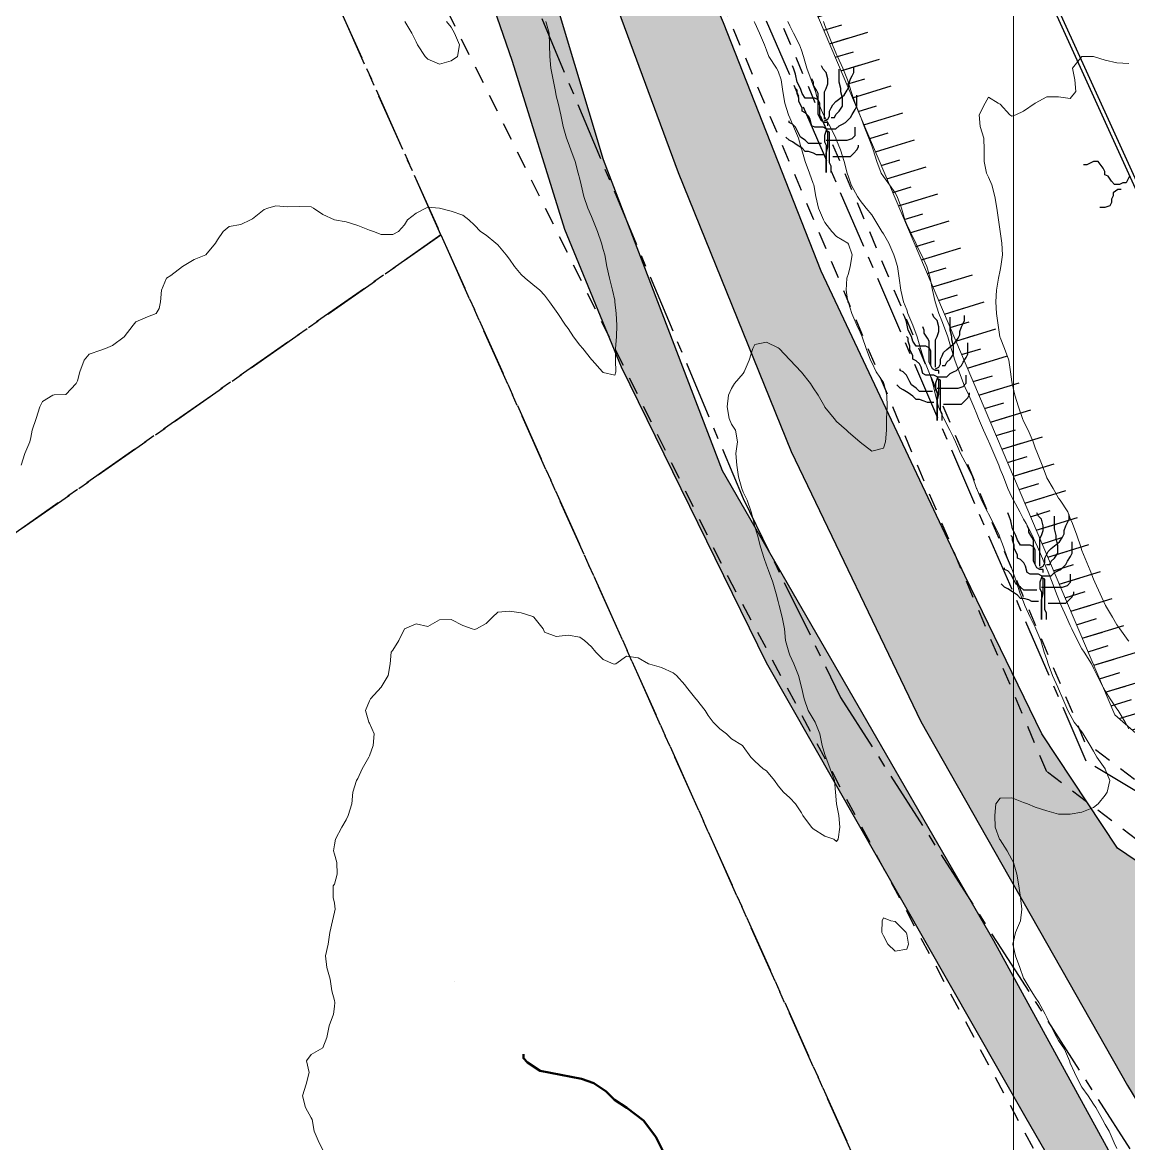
# Model space of a CAD drawing. Header units: centimetres. Extents: x 0 to 642158, y -847 to 649707.
# Drawn here: x 617024.4 to 617071.75, y 620797.71 to 620845.7 of the extents above; entities that cross this region are included whole.
import ezdxf

# ---------------------------------------------------------------- set-up
doc = ezdxf.new("R2010")
doc.units = ezdxf.units.CM
doc.header["$MEASUREMENT"] = 0
for name, pattern in [('ACAD_ISO04W100', [30, 24, -3, 0, -3]), ('CENTERX2', [4, 2.5, -0.5, 0.5, -0.5]), ('JIS_02_0.7', [1.35, 0.75, -0.6])]:
    doc.linetypes.add(name, pattern=pattern)
for name, color, linetype, lineweight in [('MEV_environnement_V', 7, 'Continuous', 20), ('MEV_grille', 254, 'Continuous', 9), ('MEV_layout inondation', 5, 'Continuous', 15), ('MEV_vegetal_V', 7, 'Continuous', 25), ('WAL_parcellaire agricole', 7, 'JIS_02_0.7', 25), ('WAL_topographie 0.5', 253, 'Continuous', 20)]:
    doc.layers.add(name, color=color, linetype=linetype, lineweight=lineweight)
doc.layers.add('MEV_schema paysager_Ha', color=7, linetype='Continuous', lineweight=25, transparency=0.13)
doc.layers.add('SPW_parcellaire cadastral', color=7, linetype='CENTERX2', lineweight=25, true_color=0xff0542)
picture_1 = doc.add_image_def('image2.png', size_in_pixel=(6614, 11023))

# ---------------------------------------------------------------- blocks, each defined once
blk = doc.blocks.new('legende vegetal')
at = {"linetype": 'ACAD_ISO04W100', "ltscale": 0.5}
blk.add_lwpolyline([(617079.673, 620821.754), (617025.459, 620941.322)], dxfattribs=at)
at = {"layer": 'MEV_vegetal_V'}
for points in [[(617058.431, 620841.435), (617058.431, 620842.057), (617058.361, 620842.195), (617058.223, 620842.264), (617057.809, 620842.264), (617057.671, 620842.471), (617057.601, 620842.678), (617057.463, 620842.955), (617057.394, 620843.3), (617057.325, 620843.507), (617057.256, 620843.646)], [(617058.638, 620841.366), (617058.638, 620842.54), (617058.707, 620842.678), (617058.776, 620842.886), (617058.776, 620843.093), (617058.707, 620843.369), (617058.569, 620843.507), (617058.5, 620843.646)], [(617058.638, 620841.297), (617058.776, 620841.366), (617058.845, 620841.504), (617058.845, 620841.711), (617058.915, 620841.85), (617058.983, 620841.988), (617059.122, 620842.126), (617059.467, 620842.402), (617059.605, 620842.609), (617059.675, 620842.748), (617059.675, 620842.886), (617059.744, 620843.093), (617059.813, 620843.231), (617059.882, 620843.369), (617059.882, 620843.577)], [(617058.915, 620841.435), (617059.053, 620841.435), (617059.122, 620841.573), (617059.26, 620841.711), (617059.398, 620841.919), (617059.398, 620842.264), (617059.329, 620842.54), (617059.329, 620842.678), (617059.26, 620842.955), (617059.26, 620843.507)], [(617058.776, 620841.089), (617058.776, 620841.228), (617058.638, 620841.228), (617058.5, 620841.297), (617058.361, 620841.573), (617058.361, 620842.471), (617058.293, 620842.609), (617058.154, 620842.817), (617058.154, 620842.955), (617058.085, 620843.093)], [(617058.915, 620839.086), (617058.915, 620839.362), (617058.845, 620839.501), (617058.845, 620840.813), (617058.707, 620840.882), (617058.638, 620840.675), (617058.638, 620840.399), (617058.707, 620840.26), (617058.707, 620839.086), (617058.707, 620839.915), (617058.776, 620840.191), (617058.776, 620840.813), (617058.707, 620840.951), (617058.569, 620841.02), (617058.223, 620841.02), (617058.085, 620841.089), (617058.016, 620841.366), (617057.947, 620841.504), (617057.809, 620841.642), (617057.671, 620841.711), (617057.671, 620841.85), (617057.532, 620842.126), (617057.532, 620842.264), (617057.463, 620842.471), (617057.463, 620842.609), (617057.394, 620842.678)], [(617058.707, 620840.951), (617059.122, 620840.951), (617059.26, 620841.089), (617059.398, 620841.159), (617059.536, 620841.228), (617059.744, 620841.435), (617059.813, 620841.573), (617059.951, 620841.78), (617060.02, 620841.919), (617060.02, 620842.402)], [(617058.5, 620840.33), (617057.947, 620840.33), (617057.809, 620840.468), (617057.601, 620840.606), (617057.532, 620840.744), (617057.394, 620841.02), (617057.256, 620841.159), (617057.118, 620841.228), (617057.118, 620841.297)], [(617058.569, 620839.846), (617058.293, 620839.846), (617058.154, 620839.915), (617057.947, 620839.984), (617057.809, 620839.984), (617057.671, 620840.122), (617057.463, 620840.26), (617057.256, 620840.399), (617057.118, 620840.468), (617056.979, 620840.606)], [(617058.707, 620840.468), (617059.605, 620840.468), (617059.813, 620840.537), (617059.951, 620840.675), (617059.951, 620841.02)], [(617058.983, 620839.777), (617059.744, 620839.777), (617059.882, 620839.915), (617060.02, 620840.053), (617060.089, 620840.191), (617060.089, 620840.26)], [(617071.683, 620838.923), (617071.613, 620838.783), (617071.543, 620838.643), (617071.402, 620838.643), (617071.262, 620838.573), (617071.052, 620838.573), (617070.912, 620838.713), (617070.771, 620838.923), (617070.631, 620838.993), (617070.631, 620839.133), (617070.561, 620839.274), (617070.351, 620839.554), (617070.141, 620839.554), (617070, 620839.484), (617069.86, 620839.414), (617069.72, 620839.414)], [(617071.332, 620838.363), (617071.192, 620838.363), (617070.982, 620838.223), (617070.982, 620838.082), (617070.912, 620837.942), (617070.912, 620837.802), (617070.842, 620837.662), (617070.631, 620837.592), (617070.421, 620837.592)], [(617063.179, 620830.824), (617063.179, 620831.446), (617063.11, 620831.584), (617062.972, 620831.653), (617062.557, 620831.653), (617062.419, 620831.86), (617062.35, 620832.067), (617062.212, 620832.344), (617062.143, 620832.689), (617062.074, 620832.896), (617062.005, 620833.035)], [(617063.387, 620830.755), (617063.387, 620831.929), (617063.456, 620832.067), (617063.525, 620832.275), (617063.525, 620832.482), (617063.456, 620832.758), (617063.318, 620832.896), (617063.249, 620833.035)], [(617063.387, 620830.686), (617063.525, 620830.755), (617063.594, 620830.893), (617063.594, 620831.1), (617063.663, 620831.239), (617063.732, 620831.377), (617063.871, 620831.515), (617064.216, 620831.791), (617064.354, 620831.998), (617064.423, 620832.137), (617064.423, 620832.275), (617064.493, 620832.482), (617064.561, 620832.62), (617064.631, 620832.758), (617064.631, 620832.966)], [(617063.663, 620830.824), (617063.801, 620830.824), (617063.871, 620830.962), (617064.009, 620831.1), (617064.147, 620831.308), (617064.147, 620831.653), (617064.078, 620831.929), (617064.078, 620832.067), (617064.009, 620832.344), (617064.009, 620832.896)], [(617063.525, 620830.478), (617063.525, 620830.617), (617063.387, 620830.617), (617063.249, 620830.686), (617063.11, 620830.962), (617063.11, 620831.86), (617063.041, 620831.998), (617062.903, 620832.206), (617062.903, 620832.344), (617062.834, 620832.482)], [(617063.663, 620828.475), (617063.663, 620828.751), (617063.594, 620828.89), (617063.594, 620830.202), (617063.456, 620830.271), (617063.387, 620830.064), (617063.387, 620829.788), (617063.456, 620829.649), (617063.456, 620828.475), (617063.456, 620829.304), (617063.525, 620829.58), (617063.525, 620830.202), (617063.456, 620830.34), (617063.318, 620830.409), (617062.972, 620830.409), (617062.834, 620830.478), (617062.765, 620830.755), (617062.696, 620830.893), (617062.557, 620831.031), (617062.419, 620831.1), (617062.419, 620831.239), (617062.281, 620831.515), (617062.281, 620831.653), (617062.212, 620831.86), (617062.212, 620831.998), (617062.143, 620832.067)], [(617063.456, 620830.34), (617063.871, 620830.34), (617064.009, 620830.478), (617064.147, 620830.548), (617064.285, 620830.617), (617064.493, 620830.824), (617064.561, 620830.962), (617064.7, 620831.169), (617064.769, 620831.308), (617064.769, 620831.791)], [(617063.249, 620829.719), (617062.696, 620829.719), (617062.557, 620829.857), (617062.35, 620829.995), (617062.281, 620830.133), (617062.143, 620830.409), (617062.005, 620830.548), (617061.867, 620830.617), (617061.867, 620830.686)], [(617063.318, 620829.235), (617063.041, 620829.235), (617062.903, 620829.304), (617062.696, 620829.373), (617062.557, 620829.373), (617062.419, 620829.511), (617062.212, 620829.649), (617062.005, 620829.788), (617061.867, 620829.857), (617061.728, 620829.995)], [(617063.456, 620829.857), (617064.354, 620829.857), (617064.561, 620829.926), (617064.7, 620830.064), (617064.7, 620830.409)], [(617063.732, 620829.166), (617064.493, 620829.166), (617064.631, 620829.304), (617064.769, 620829.442), (617064.838, 620829.58), (617064.838, 620829.649)], [(617067.649, 620822.308), (617067.649, 620822.929), (617067.579, 620823.067), (617067.441, 620823.137), (617067.027, 620823.137), (617066.889, 620823.344), (617066.819, 620823.551), (617066.681, 620823.827), (617066.612, 620824.173), (617066.543, 620824.38), (617066.474, 620824.518)], [(617067.856, 620822.239), (617067.856, 620823.413), (617067.925, 620823.551), (617067.994, 620823.758), (617067.994, 620823.966), (617067.925, 620824.242), (617067.787, 620824.38), (617067.718, 620824.518)], [(617067.856, 620822.169), (617067.994, 620822.239), (617068.063, 620822.377), (617068.063, 620822.584), (617068.133, 620822.722), (617068.201, 620822.86), (617068.34, 620822.998), (617068.685, 620823.275), (617068.823, 620823.482), (617068.893, 620823.62), (617068.893, 620823.758), (617068.962, 620823.966), (617069.031, 620824.104), (617069.1, 620824.242), (617069.1, 620824.449)], [(617068.133, 620822.308), (617068.271, 620822.308), (617068.34, 620822.446), (617068.478, 620822.584), (617068.616, 620822.791), (617068.616, 620823.137), (617068.547, 620823.413), (617068.547, 620823.551), (617068.478, 620823.827), (617068.478, 620824.38)], [(617067.994, 620821.962), (617067.994, 620822.1), (617067.856, 620822.1), (617067.718, 620822.169), (617067.579, 620822.446), (617067.579, 620823.344), (617067.511, 620823.482), (617067.372, 620823.689), (617067.372, 620823.827), (617067.303, 620823.966)], [(617068.133, 620819.959), (617068.133, 620820.235), (617068.063, 620820.373), (617068.063, 620821.686), (617067.925, 620821.755), (617067.856, 620821.547), (617067.856, 620821.271), (617067.925, 620821.133), (617067.925, 620819.959), (617067.925, 620820.788), (617067.994, 620821.064), (617067.994, 620821.686), (617067.925, 620821.824), (617067.787, 620821.893), (617067.441, 620821.893), (617067.303, 620821.962), (617067.234, 620822.239), (617067.165, 620822.377), (617067.027, 620822.515), (617066.889, 620822.584), (617066.889, 620822.722), (617066.75, 620822.998), (617066.75, 620823.137), (617066.681, 620823.344), (617066.681, 620823.482), (617066.612, 620823.551)], [(617067.925, 620821.824), (617068.34, 620821.824), (617068.478, 620821.962), (617068.616, 620822.031), (617068.754, 620822.1), (617068.962, 620822.308), (617069.031, 620822.446), (617069.169, 620822.653), (617069.238, 620822.791), (617069.238, 620823.275)], [(617067.718, 620821.202), (617067.165, 620821.202), (617067.027, 620821.34), (617066.819, 620821.478), (617066.75, 620821.617), (617066.612, 620821.893), (617066.474, 620822.031), (617066.336, 620822.1), (617066.336, 620822.169)], [(617067.925, 620821.34), (617068.823, 620821.34), (617069.031, 620821.409), (617069.169, 620821.547), (617069.169, 620821.893)], [(617067.787, 620820.719), (617067.511, 620820.719), (617067.372, 620820.788), (617067.165, 620820.857), (617067.027, 620820.857), (617066.889, 620820.995), (617066.681, 620821.133), (617066.474, 620821.271), (617066.336, 620821.34), (617066.197, 620821.478)], [(617068.201, 620820.649), (617068.962, 620820.649), (617069.1, 620820.788), (617069.238, 620820.926), (617069.307, 620821.064), (617069.307, 620821.133)]]:
    blk.add_lwpolyline(points, dxfattribs=at)
blk = doc.blocks.new('*U112')
at = {"layer": 'MEV_grille', "transparency": 33554687}
blk.add_lwpolyline([(0, 1825.476), (0, -1825.476)], dxfattribs=at)
blk = doc.blocks.new('*U113')
at = {"layer": 'MEV_grille', "color": 0, "linetype": 'ByBlock', "lineweight": -2, "transparency": 16777216}
blk.add_blockref('*U112', (1700, 0), dxfattribs=at)

msp = doc.modelspace()

# ---------------------------------------------------------------- hatches: boundary and pattern name
at = {"layer": 'MEV_schema paysager_Ha', "true_color": 0xffffff, "transparency": 33554687}
h = msp.add_hatch(color=7, dxfattribs=at)
h.dxf.hatch_style = 1
h.paths.add_polyline_path([(617076.957, 620775.289), (617077.201, 620777.105), (617077.126, 620779.957), (617075.099, 620784.986), (617072.172, 620790.466), (617067.368, 620798.797), (617064.065, 620804.577), (617056.243, 620818.296), (617050.046, 620830.95), (617047.611, 620836.834), (617045.379, 620844.037), (617042.362, 620852.742), (617037.909, 620861.649), (617028.342, 620880.123), (617020.095, 620896.123), (617010.198, 620916.411), (617002.446, 620933.73), (616993.044, 620956.493), (616983.642, 620978.596), (616973.25, 621002.678), (616968.962, 621012.244), (616965.663, 621021.976), (616955.436, 621040.45), (616945.21, 621059.419), (616940.921, 621068.986), (616935.478, 621077.398), (616927.231, 621088.119), (616919.756, 621098.032), (616908.594, 621115.419), (616899.05, 621136.883), (616888.424, 621173.846), (616877.62, 621211.722), (616864.401, 621250.858), (616862.596, 621274.031), (616860.047, 621301.222), (616858.914, 621326.713), (616859.197, 621346.539), (616860.896, 621376.279), (616861.463, 621404.886), (616860.613, 621429.244), (616859.48, 621444.822), (616854.948, 621465.215), (616849, 621490.706), (616837.671, 621532.058), (616829.74, 621571.711), (616822.943, 621588.705), (616820.394, 621592.954), (616812.463, 621606.549), (616808.781, 621634.306), (616806.798, 621652.15), (616807.931, 621670.56), (616809.064, 621685.289), (616812.18, 621684.156), (616809.914, 621652.433), (616812.18, 621634.873), (616813.879, 621615.896), (616816.995, 621605.7), (616822.943, 621593.52), (616829.174, 621581.341), (616832.006, 621572.561), (616837.954, 621544.521), (616851.266, 621492.689), (616857.498, 621468.614), (616860.896, 621451.903), (616862.879, 621435.758), (616864.295, 621409.984), (616863.729, 621378.545), (616862.029, 621341.724), (616862.313, 621319.632), (616865.428, 621273.181), (616866.561, 621255.621), (616870.995, 621241.549), (616880.863, 621212.431), (616888.067, 621186.88), (616893.901, 621167.537), (616903.21, 621136.7), (616913.794, 621113.645), (616922.701, 621099.354), (616933.688, 621085.113), (616938.674, 621078.225), (616946.15, 621064.154), (616956.913, 621043.761), (616966.26, 621026.766), (616969.942, 621016.853), (616981.555, 620991.079), (616995.15, 620956.807), (617005.346, 620932.732), (617016.676, 620908.941), (617026.306, 620890.247), (617038.202, 620866.455), (617044.999, 620853.993), (617049.248, 620839.831), (617054.346, 620826.519), (617065.959, 620806.409), (617077.565, 620785.227), (617080.472, 620780.563), (617081.622, 620779.211), (617083.041, 620778.332)])
at = {"layer": 'MEV_schema paysager_Ha', "transparency": 33554687}
h = msp.add_hatch(dxfattribs=at)
h.set_pattern_fill('AR-CONC', color=256, angle=180)
h.set_pattern_definition([(230, (-1675.227, 123.2765), (-7.172601826, 0.62752135), [0.75, -8.25]), (175, (-1675.227, 123.2765), (1.387513336, -7.52192134), [0.6, -6.6]), (280.4514445, (-1675.8244, 123.329), (-5.78508847, -6.89439991), [0.63740192, -7.01142112]), (226.1842, (-1675.227, 121.2765), (-10.67241331, 1.65519281), [1.125, -12.375]), (276.6356355, (-1676.116, 121.414), (-9.34661946, -9.74118601), [0.95610342, -10.5171376]), (171.184164, (-1675.227, 121.277), (-9.34661945, -9.741186), [0.9, -9.90000001]), (201, (-1676.227, 121.7765), (-5.96907052, 4.026188907), [0.75, -8.25]), (146, (-1676.227, 121.7765), (-2.43315332, -7.25150045), [0.6, -6.6]), (251.4514447, (-1676.724, 122.112), (-8.40222377, -3.22531153), [0.6374019, -7.01142112]), (217.5, (-1675.2267, 123.2765), (-0.121598553, -3.328938538), [0, -6.52, 0, -6.7, 0, -6.625]), (187.5, (-1675.2267, 123.2765), (-2.630695374, -3.944117119), [0, -3.82, 0, -6.37, 0, -2.525]), (147.5, (-1672.9967, 123.2765), (-5.338224362, 0.225548717), [0, -2.5, 0, -7.8, 0, -10.35]), (137.5, (-1671.9967, 123.2765), (-5.831861693, -1.001049823), [0, -3.25, 0, -5.18, 0, -7.35])])
edge = h.paths.add_edge_path()
edge.add_line((617121.976, 620796.785), (617116.058, 620796.437))
edge.add_line((617116.058, 620796.437), (617105.963, 620797.481))
edge.add_line((617105.963, 620797.481), (617097.26, 620799.569))
edge.add_line((617097.26, 620799.569), (617084.032, 620804.675))
edge.add_line((617084.032, 620804.675), (617074.517, 620808.156))
edge.add_line((617074.517, 620808.156), (617071.268, 620810.361))
edge.add_line((617071.268, 620810.361), (617068.035, 620815.249))
edge.add_line((617068.035, 620815.249), (617064.74, 620822.031))
edge.add_line((617064.74, 620822.031), (617058.58, 620835.061))
edge.add_line((617058.58, 620835.061), (617054.406, 620845.682))
edge.add_line((617054.406, 620845.682), (617050.113, 620855.788))
edge.add_line((617050.113, 620855.788), (617045.999, 620866.351))
edge.add_line((617045.999, 620866.351), (617039.9, 620880.234))
edge.add_line((617039.9, 620880.234), (617033.652, 620896.308))
edge.add_line((617033.652, 620896.308), (617025.229, 620915.529))
edge.add_line((617025.229, 620915.529), (617016.633, 620934.812))
edge.add_line((617016.633, 620934.812), (617010.519, 620947.98))
edge.add_line((617010.519, 620947.98), (617007.218, 620955.828))
edge.add_line((617007.218, 620955.828), (617006.52, 620959.235))
edge.add_line((617006.52, 620959.235), (617008.724, 620965.501))
edge.add_line((617008.724, 620965.501), (617011.045, 620971.651))
edge.add_line((617011.045, 620971.651), (617007.564, 620972.231))
edge.add_line((617007.564, 620972.231), (617005.823, 620968.054))
edge.add_line((617005.823, 620968.054), (617003.516, 620963.511))
edge.add_arc((617021.194, 620957.62), 18.633, 161.5689, 193.1272)
edge.add_line((617003.047, 620953.388), (617005.585, 620947.723))
edge.add_line((617005.585, 620947.723), (617013.167, 620930.996))
edge.add_line((617013.167, 620930.996), (617022.942, 620907.238))
edge.add_line((617022.942, 620907.238), (617027.498, 620897.228))
edge.add_line((617027.498, 620897.228), (617030.865, 620889.78))
edge.add_line((617030.865, 620889.78), (617036.107, 620876.701))
edge.add_line((617036.107, 620876.701), (617043.655, 620861.585))
edge.add_line((617043.655, 620861.585), (617046.557, 620854.81))
edge.add_line((617046.557, 620854.81), (617048.998, 620848.669))
edge.add_line((617048.998, 620848.669), (617052.461, 620839.281))
edge.add_line((617052.461, 620839.281), (617057.299, 620827.332))
edge.add_line((617057.299, 620827.332), (617062.853, 620815.779))
edge.add_line((617062.853, 620815.779), (617071.7, 620800.2))
edge.add_line((617071.7, 620800.2), (617077.519, 620790.622))
edge.add_line((617077.519, 620790.622), (617081.641, 620781.651))
edge.add_line((617081.641, 620781.651), (617084.066, 620779.105))
edge.add_line((617084.066, 620779.105), (617105.15, 620789.126))
edge.add_line((617105.15, 620789.126), (617121.976, 620796.785))
h = msp.add_hatch(dxfattribs=at)
h.set_pattern_fill('ANSI31', color=60, scale=10, angle=332)
h.paths.add_polyline_path([(617079.036, 620809.181), (617071.156, 620816.071), (617009.868, 620960.185), (617013.042, 620971.083), (617015.397, 620970.512), (617012.97, 620960.322), (617040.078, 620892.824), (617072.754, 620817.087)])
h = msp.add_hatch(dxfattribs=at)
h.set_pattern_fill('ANSI31', color=60, scale=5, angle=332)
h.paths.add_polyline_path([(617079.036, 620809.181), (617071.156, 620816.071), (617009.868, 620960.185), (617013.042, 620971.083), (617014.219, 620970.798), (617011.392, 620960.274), (617039.322, 620892.546), (617071.921, 620816.588)])

# ---------------------------------------------------------------- linework, layer by layer
for points in [[(616893.901, 621167.537), (616903.21, 621136.7), (616913.794, 621113.645), (616922.701, 621099.354), (616933.688, 621085.113), (616938.674, 621078.225), (616946.15, 621064.154), (616956.913, 621043.761), (616966.26, 621026.766), (616969.942, 621016.853), (616981.555, 620991.079), (616995.15, 620956.807), (617005.346, 620932.732), (617016.676, 620908.941), (617026.306, 620890.247), (617038.202, 620866.455), (617044.999, 620853.993), (617049.248, 620839.831), (617054.346, 620826.519), (617065.959, 620806.409), (617077.565, 620785.227)], [(617072.172, 620790.466), (617067.368, 620798.797), (617064.065, 620804.577), (617056.243, 620818.296), (617050.046, 620830.95), (617047.611, 620836.834), (617045.379, 620844.037), (617042.362, 620852.742), (617037.909, 620861.649), (617028.342, 620880.123), (617020.095, 620896.123), (617010.198, 620916.411), (617002.446, 620933.73), (616993.044, 620956.493)], [(617005.585, 620947.723), (617013.167, 620930.996), (617022.942, 620907.238), (617027.498, 620897.228), (617030.865, 620889.78), (617036.107, 620876.701), (617043.655, 620861.585), (617046.557, 620854.81), (617048.998, 620848.669), (617052.461, 620839.281), (617057.299, 620827.332), (617062.853, 620815.779), (617071.7, 620800.2), (617077.519, 620790.622)], [(617105.963, 620797.481), (617097.26, 620799.569), (617084.032, 620804.675), (617074.517, 620808.156), (617071.268, 620810.361), (617068.035, 620815.249), (617064.74, 620822.031), (617058.58, 620835.061), (617054.406, 620845.682), (617050.113, 620855.788), (617045.999, 620866.351), (617039.9, 620880.234), (617033.652, 620896.308), (617025.229, 620915.529), (617016.633, 620934.812), (617010.519, 620947.98)]]:
    msp.add_lwpolyline(points)
at = {"linetype": 'ACAD_ISO04W100', "ltscale": 0.5}
msp.add_lwpolyline([(617079.673, 620821.754), (617028.05, 620935.608)], dxfattribs=at)
at = {"layer": 'MEV_environnement_V', "color": 60}
msp.add_lwpolyline([(617079.036, 620809.181), (617071.156, 620816.071), (617009.868, 620960.185), (617013.042, 620971.083)], dxfattribs=at)
at = {"layer": 'MEV_layout inondation'}
msp.add_lwpolyline([(617042.89, 620804.671), (617042.89, 620804.671)], dxfattribs=at)
at = {"layer": 'MEV_layout inondation', "lineweight": 50}
msp.add_lwpolyline([(617045.844, 620801.541), (617045.844, 620801.364), (617046.021, 620801.187), (617046.552, 620800.833), (617048.325, 620800.478), (617048.856, 620800.301), (617049.388, 620799.947), (617049.742, 620799.592), (617050.274, 620799.238), (617050.983, 620798.707), (617051.514, 620797.998), (617051.868, 620797.289)], dxfattribs=at)
at = {"layer": 'SPW_parcellaire cadastral'}
for points in [[(617069.693, 620775.462), (617042.312, 620836.61), (617036.267, 620850.114), (617034.006, 620855.163), (617017.558, 620891.904), (616974.006, 620989.185), (616961.91, 621014.447), (616950.392, 621034.719), (616936.965, 621054.591), (616923.841, 621069.865), (616923.568, 621072.35), (616921.936, 621074.869), (616902.276, 621105.214), (616875.163, 621136.929), (616841.151, 621171.07), (616825.651, 621183.795), (616803.88, 621199.445), (616783.079, 621216.904), (616753.119, 621246.609), (616755.27, 621248.854), (616758.203, 621251.915), (616759.547, 621253.317)], [(616890.69, 621210.508), (616901.351, 621171.858), (616917.917, 621128.693), (616934.422, 621099.917), (616956.278, 621063.795), (616966.005, 621047.649), (616972.661, 621033.385), (616986.247, 620994.34), (616997.161, 620964.756), (617007.16, 620943.302), (617040.432, 620860.63), (617055.251, 620825.321), (617059.419, 620816.807), (617066.122, 620806.324), (617073.9, 620794.216)], [(616880.187, 621061.203), (616967.384, 620874.284), (617017.558, 620891.904), (617034.006, 620855.163), (617031.612, 620852.364), (617035.411, 620849.114), (617036.267, 620850.114), (617042.312, 620836.61), (616919.509, 620750.616)], [(617124.414, 621030.91), (617148.7, 620886.869), (617168.493, 620832.454), (617169.763, 620828.485), (617173.506, 620823.158), (617131.961, 620802.38), (617113.978, 620842.319), (617107.661, 620842.802), (617106.31, 620808.157), (617107.294, 620797.931), (617098.564, 620800.704), (617079.313, 620808.469), (617069.931, 620814.081), (617052.805, 620853.718), (617029.961, 620908.942), (617024.266, 620921.301), (617009.212, 620953.702)], [(616952.061, 620710.931), (616919.509, 620750.616), (617042.312, 620836.61), (617069.693, 620775.462), (617061.604, 620771.471), (617016.754, 620749.136), (616963.701, 620718.387), (616952.061, 620710.931)]]:
    msp.add_lwpolyline(points, dxfattribs=at)
at = {"layer": 'WAL_parcellaire agricole'}
for points in [[(616881.452, 621057.429), (616882.032, 621056.075), (616966.956, 620874.471), (617019.204, 620893.394), (617054.586, 620821.986), (617070.287, 620792.592)], [(617130.135, 620997.739), (617160.623, 620857.911), (617162.625, 620844.661), (617161.977, 620829.611), (617158.777, 620822.211), (617129.935, 620808.852), (617114.375, 620842.905), (617107.765, 620841.682), (617107.298, 620797.822), (617077.387, 620809.229), (617069.879, 620814.9), (617009.113, 620958.892), (617022.358, 620997.643), (617044.19, 621006.562), (617081.605, 621018.15), (617092.105, 621016.901), (617097.106, 621005.902), (617109.274, 620856.805), (617111.574, 620856.805), (617113.674, 620858.005), (617109.691, 620996.126), (617130.135, 620997.739)]]:
    msp.add_lwpolyline(points, dxfattribs=at)
msp.add_lwpolyline([(617131.717, 620999.87), (617162.591, 620858.273), (617164.631, 620844.768), (617163.959, 620829.156), (617160.31, 620820.717), (617128.951, 620806.192), (617113.205, 620840.655), (617109.747, 620840.015), (617109.267, 620794.93), (617076.409, 620807.461), (617068.245, 620813.628), (617006.973, 620958.817), (617020.76, 620999.151), (617043.515, 621008.447), (617081.419, 621020.186), (617093.459, 621018.754), (617099.071, 621006.412), (617111.114, 620858.846), (617111.64, 620859.146), (617107.637, 620997.97)], close=True, dxfattribs=at)
at = {"layer": 'WAL_topographie 0.5'}
for points in [[(617046.802, 620845.75), (617046.939, 620845.25), (617046.964, 620844.75), (617046.979, 620844.25), (617047.019, 620843.75), (617047.108, 620843.25), (617047.209, 620842.75), (617047.25, 620842.559), (617047.326, 620842.25), (617047.439, 620841.75), (617047.547, 620841.25), (617047.68, 620840.75), (617047.75, 620840.557), (617047.873, 620840.25), (617048.055, 620839.75), (617048.191, 620839.25), (617048.25, 620838.99), (617048.307, 620838.75), (617048.428, 620838.25), (617048.599, 620837.75), (617048.75, 620837.397), (617048.814, 620837.25), (617049.012, 620836.75), (617049.18, 620836.25), (617049.25, 620835.987), (617049.32, 620835.75), (617049.419, 620835.25), (617049.526, 620834.75), (617049.659, 620834.25), (617049.75, 620833.813), (617049.761, 620833.75), (617049.809, 620833.25), (617049.841, 620832.75), (617049.821, 620832.25), (617049.779, 620831.75), (617049.78, 620831.25), (617049.803, 620830.75), (617049.75, 620830.598), (617049.25, 620830.719), (617049.226, 620830.75), (617048.779, 620831.25), (617048.75, 620831.27), (617048.39, 620831.75), (617048.25, 620831.891), (617047.991, 620832.25), (617047.75, 620832.597), (617047.643, 620832.75), (617047.31, 620833.25), (617047.25, 620833.339), (617046.952, 620833.75), (617046.75, 620834.025), (617046.543, 620834.25), (617046.25, 620834.484), (617045.92, 620834.75), (617045.75, 620834.92), (617045.46, 620835.25), (617045.25, 620835.573), (617045.106, 620835.75), (617044.75, 620836.188), (617044.663, 620836.25), (617044.25, 620836.602), (617044, 620836.75), (617043.75, 620837.026), (617043.5, 620837.25), (617043.25, 620837.453), (617042.75, 620837.625), (617042.25, 620837.75), (617042.25, 620837.75), (617041.75, 620837.796), (617041.667, 620837.75), (617041.25, 620837.542), (617040.882, 620837.25), (617040.75, 620837.042), (617040.5, 620836.75), (617040.25, 620836.62), (617039.75, 620836.621), (617039.417, 620836.75), (617039.25, 620836.807), (617038.75, 620837.01), (617038.25, 620837.173), (617037.75, 620837.25), (617037.75, 620837.25), (617037.25, 620837.477), (617036.85, 620837.75), (617036.75, 620837.808), (617036.25, 620837.828), (617035.75, 620837.806), (617035.25, 620837.847), (617034.9, 620837.75), (617034.75, 620837.698), (617034.25, 620837.293), (617034.162, 620837.25), (617033.75, 620837.056), (617033.25, 620836.962), (617032.988, 620836.75), (617032.75, 620836.393), (617032.663, 620836.25), (617032.25, 620835.75), (617032.25, 620835.75), (617031.75, 620835.556), (617031.25, 620835.25), (617031.25, 620835.25), (617030.75, 620834.865), (617030.562, 620834.75), (617030.35, 620834.25), (617030.303, 620833.75), (617030.25, 620833.464), (617030.125, 620833.25), (617029.75, 620833.095), (617029.25, 620832.881), (617029.143, 620832.75), (617028.75, 620832.25), (617028.75, 620832.25), (617028.25, 620831.879), (617027.95, 620831.75), (617027.75, 620831.677), (617027.25, 620831.51), (617027.033, 620831.25), (617026.853, 620830.75), (617026.75, 620830.361), (617026.694, 620830.25), (617026.25, 620829.779), (617025.75, 620829.769), (617025.704, 620829.75), (617025.25, 620829.472), (617025.142, 620829.25), (617024.977, 620828.75), (617024.819, 620828.25), (617024.75, 620827.938), (617024.712, 620827.75), (617024.5, 620827.25), (617024.345, 620826.75)], [(617055.716, 620845.75), (617055.75, 620845.692), (617055.948, 620845.25), (617056.156, 620844.75), (617056.25, 620844.523), (617056.35, 620844.25), (617056.677, 620843.75), (617056.75, 620843.623), (617056.876, 620843.25), (617056.945, 620842.75), (617057.035, 620842.25), (617057.191, 620841.75), (617057.25, 620841.617), (617057.405, 620841.25), (617057.616, 620840.75), (617057.75, 620840.281), (617057.758, 620840.25), (617057.902, 620839.75), (617058.093, 620839.25), (617058.25, 620838.815), (617058.266, 620838.75), (617058.353, 620838.25), (617058.469, 620837.75), (617058.685, 620837.25), (617058.75, 620837.135), (617059.047, 620836.75), (617059.25, 620836.545), (617059.726, 620836.25), (617059.75, 620836.206), (617059.91, 620835.75), (617059.826, 620835.25), (617059.75, 620834.95), (617059.688, 620834.75), (617059.662, 620834.25), (617059.734, 620833.75), (617059.75, 620833.707), (617059.904, 620833.25), (617060.119, 620832.75), (617060.25, 620832.45), (617060.337, 620832.25), (617060.519, 620831.75), (617060.692, 620831.25), (617060.75, 620831.148), (617060.938, 620830.75), (617061.25, 620830.297), (617061.273, 620830.25), (617061.4, 620829.75), (617061.409, 620829.25), (617061.38, 620828.75), (617061.379, 620828.25), (617061.337, 620827.75), (617061.25, 620827.485), (617060.75, 620827.354), (617060.25, 620827.735), (617060.237, 620827.75), (617059.75, 620828.17), (617059.669, 620828.25), (617059.25, 620828.625), (617059.145, 620828.75), (617058.75, 620829.239), (617058.742, 620829.25), (617058.458, 620829.75), (617058.25, 620830.064), (617058.134, 620830.25), (617057.75, 620830.739), (617057.737, 620830.75), (617057.262, 620831.25), (617057.25, 620831.267), (617056.782, 620831.75), (617056.75, 620831.781), (617056.25, 620832.011), (617055.75, 620831.917), (617055.661, 620831.75), (617055.507, 620831.25), (617055.297, 620830.75), (617055.25, 620830.678), (617054.875, 620830.25), (617054.75, 620830.036), (617054.621, 620829.75), (617054.562, 620829.25), (617054.65, 620828.75), (617054.75, 620828.513), (617054.922, 620828.25), (617055, 620827.75), (617054.935, 620827.25), (617054.971, 620826.75), (617055.048, 620826.25), (617055.192, 620825.75), (617055.25, 620825.594), (617055.424, 620825.25), (617055.589, 620824.75), (617055.712, 620824.25), (617055.75, 620824.107), (617055.857, 620823.75), (617055.996, 620823.25), (617056.142, 620822.75), (617056.25, 620822.466), (617056.337, 620822.25), (617056.521, 620821.75), (617056.663, 620821.25), (617056.75, 620820.917), (617056.791, 620820.75), (617056.923, 620820.25), (617057.011, 620819.75), (617057.063, 620819.25), (617057.201, 620818.75), (617057.25, 620818.625), (617057.419, 620818.25), (617057.614, 620817.75), (617057.75, 620817.25), (617057.75, 620817.25), (617057.86, 620816.75), (617058.035, 620816.25), (617058.25, 620815.887), (617058.328, 620815.75), (617058.529, 620815.25), (617058.635, 620814.75), (617058.75, 620814.367), (617058.781, 620814.25), (617058.967, 620813.75), (617059.154, 620813.25), (617059.205, 620812.75), (617059.25, 620812.25), (617059.25, 620812.25), (617059.341, 620811.75), (617059.384, 620811.25), (617059.313, 620810.75), (617059.25, 620810.639), (617059.125, 620810.75), (617058.75, 620810.865), (617058.25, 620811.184), (617058.18, 620811.25), (617057.807, 620811.75), (617057.75, 620811.87), (617057.493, 620812.25), (617057.25, 620812.507), (617056.976, 620812.75), (617056.75, 620813.019), (617056.583, 620813.25), (617056.25, 620813.664), (617056.103, 620813.75), (617055.75, 620814.083), (617055.583, 620814.25), (617055.25, 620814.712), (617055.214, 620814.75), (617054.75, 620815.033), (617054.533, 620815.25), (617054.25, 620815.46), (617053.96, 620815.75), (617053.75, 620816.033), (617053.618, 620816.25), (617053.25, 620816.717), (617053.217, 620816.75), (617052.824, 620817.25), (617052.75, 620817.343), (617052.395, 620817.75), (617052.25, 620817.86), (617051.75, 620818.088), (617051.25, 620818.23), (617051.2, 620818.25), (617050.75, 620818.5), (617050.25, 620818.583), (617049.796, 620818.25), (617049.75, 620818.227), (617049.679, 620818.25), (617049.25, 620818.438), (617048.938, 620818.75), (617048.75, 620818.981), (617048.458, 620819.25), (617048.25, 620819.389), (617047.75, 620819.481), (617047.25, 620819.417), (617046.75, 620819.607), (617046.687, 620819.75), (617046.288, 620820.25), (617046.25, 620820.274), (617045.75, 620820.437), (617045.25, 620820.5), (617044.75, 620820.459), (617044.523, 620820.25), (617044.25, 620819.977), (617043.833, 620819.75), (617043.75, 620819.719), (617043.65, 620819.75), (617043.25, 620819.883), (617042.75, 620820.139), (617042.25, 620820.135), (617041.75, 620819.85), (617041.25, 620819.964), (617040.75, 620819.75), (617040.75, 620819.75), (617040.513, 620819.25), (617040.25, 620818.833), (617040.183, 620818.75), (617040.143, 620818.25), (617040.055, 620817.75), (617039.75, 620817.25), (617039.75, 620817.25), (617039.296, 620816.75), (617039.25, 620816.659), (617039.083, 620816.25), (617039.221, 620815.75), (617039.25, 620815.704), (617039.45, 620815.25), (617039.404, 620814.75), (617039.25, 620814.306), (617039.221, 620814.25), (617038.937, 620813.75), (617038.75, 620813.341), (617038.694, 620813.25), (617038.539, 620812.75), (617038.5, 620812.25), (617038.345, 620811.75), (617038.25, 620811.568), (617038.075, 620811.25), (617037.798, 620810.75), (617037.75, 620810.5), (617037.717, 620810.25), (617037.75, 620810.107), (617037.85, 620809.75), (617037.87, 620809.25), (617037.75, 620808.822), (617037.694, 620808.75), (617037.7, 620808.25), (617037.75, 620808), (617037.781, 620807.75), (617037.75, 620807.625), (617037.662, 620807.25), (617037.556, 620806.75), (617037.477, 620806.25), (617037.369, 620805.75), (617037.426, 620805.25), (617037.566, 620804.75), (617037.646, 620804.25), (617037.75, 620803.833), (617037.763, 620803.75), (617037.75, 620803.583), (617037.706, 620803.25), (617037.525, 620802.75), (617037.425, 620802.25), (617037.25, 620801.813), (617037.15, 620801.75), (617036.75, 620801.528), (617036.558, 620801.25), (617036.675, 620800.75), (617036.538, 620800.25), (617036.391, 620799.75), (617036.517, 620799.25), (617036.75, 620798.813), (617036.8, 620798.75), (617036.886, 620798.25), (617037.092, 620797.75), (617037.25, 620797.45)], [(617042.545, 620845.75), (617042.75, 620845.5), (617042.898, 620845.25), (617043.11, 620844.75), (617043.018, 620844.25), (617042.75, 620844.06), (617042.25, 620843.917), (617041.75, 620844.124), (617041.637, 620844.25), (617041.314, 620844.75), (617041.25, 620844.875), (617041.06, 620845.25), (617040.763, 620845.75)], [(617057.158, 620845.75), (617057.25, 620845.564), (617057.399, 620845.25), (617057.661, 620844.75), (617057.75, 620844.51), (617057.837, 620844.25), (617057.97, 620843.75), (617058.165, 620843.25), (617058.25, 620843.01), (617058.341, 620842.75), (617058.476, 620842.25), (617058.692, 620841.75), (617058.75, 620841.643), (617058.969, 620841.25), (617059.215, 620840.75), (617059.25, 620840.667), (617059.413, 620840.25), (617059.566, 620839.75), (617059.701, 620839.25), (617059.75, 620839.1), (617059.874, 620838.75), (617060.14, 620838.25), (617060.25, 620838.088), (617060.512, 620837.75), (617060.75, 620837.469), (617060.884, 620837.25), (617061.186, 620836.75), (617061.25, 620836.65), (617061.478, 620836.25), (617061.702, 620835.75), (617061.75, 620835.577), (617061.851, 620835.25), (617061.931, 620834.75), (617061.991, 620834.25), (617062.114, 620833.75), (617062.25, 620833.401), (617062.303, 620833.25), (617062.509, 620832.75), (617062.69, 620832.25), (617062.75, 620832.049), (617062.844, 620831.75), (617062.999, 620831.25), (617063.195, 620830.75), (617063.25, 620830.599), (617063.365, 620830.25), (617063.478, 620829.75), (617063.609, 620829.25), (617063.75, 620828.927), (617063.831, 620828.75), (617064.088, 620828.25), (617064.25, 620827.932), (617064.334, 620827.75), (617064.557, 620827.25), (617064.75, 620826.878), (617064.821, 620826.75), (617065.066, 620826.25), (617065.243, 620825.75), (617065.25, 620825.733), (617065.444, 620825.25), (617065.707, 620824.75), (617065.75, 620824.668), (617065.957, 620824.25), (617066.2, 620823.75), (617066.25, 620823.625), (617066.387, 620823.25), (617066.564, 620822.75), (617066.75, 620822.321), (617066.777, 620822.25), (617066.944, 620821.75), (617067.109, 620821.25), (617067.25, 620820.904), (617067.312, 620820.75), (617067.527, 620820.25), (617067.75, 620819.816), (617067.782, 620819.75), (617067.992, 620819.25), (617068.139, 620818.75), (617068.25, 620818.431), (617068.31, 620818.25), (617068.493, 620817.75), (617068.715, 620817.25), (617068.75, 620817.18), (617068.928, 620816.75), (617069.142, 620816.25), (617069.25, 620816.059), (617069.422, 620815.75), (617069.75, 620815.333), (617069.8, 620815.25), (617070.1, 620814.75), (617070.25, 620814.506), (617070.394, 620814.25), (617070.744, 620813.75), (617070.75, 620813.734), (617070.939, 620813.25), (617070.824, 620812.75), (617070.75, 620812.62), (617070.442, 620812.25), (617070.25, 620812.092), (617069.75, 620811.903), (617069.25, 620811.813), (617068.75, 620811.816), (617068.25, 620811.95), (617067.75, 620812.114), (617067.417, 620812.25), (617067.25, 620812.315), (617066.75, 620812.515), (617066.25, 620812.5), (617066.063, 620812.25), (617066.024, 620811.75), (617066.036, 620811.25), (617066.224, 620810.75), (617066.25, 620810.712), (617066.55, 620810.25), (617066.75, 620809.869), (617066.814, 620809.75), (617066.961, 620809.25), (617067.042, 620808.75), (617067.117, 620808.25), (617067.182, 620807.75), (617067.125, 620807.25), (617066.899, 620806.75), (617066.798, 620806.25), (617066.91, 620805.75), (617067.088, 620805.25), (617067.25, 620804.798), (617067.274, 620804.75), (617067.577, 620804.25), (617067.75, 620803.974), (617067.905, 620803.75), (617068.18, 620803.25), (617068.25, 620803.105), (617068.415, 620802.75), (617068.672, 620802.25), (617068.75, 620802.125), (617069.002, 620801.75), (617069.217, 620801.25), (617069.25, 620801.154), (617069.433, 620800.75), (617069.672, 620800.25), (617069.75, 620800.128), (617070.019, 620799.75), (617070.25, 620799.402), (617070.342, 620799.25), (617070.636, 620798.75), (617070.75, 620798.528), (617070.92, 620798.25), (617071.126, 620797.75), (617071.25, 620797.496)], [(617058.689, 620845.75), (617058.75, 620845.577), (617058.873, 620845.25), (617059.079, 620844.75), (617059.25, 620844.329), (617059.286, 620844.25), (617059.513, 620843.75), (617059.708, 620843.25), (617059.75, 620843.113), (617059.868, 620842.75), (617060.048, 620842.25), (617060.241, 620841.75), (617060.25, 620841.724), (617060.431, 620841.25), (617060.633, 620840.75), (617060.75, 620840.415), (617060.819, 620840.25), (617060.972, 620839.75), (617061.16, 620839.25), (617061.25, 620839.102), (617061.505, 620838.75), (617061.75, 620838.41), (617061.846, 620838.25), (617062.03, 620837.75), (617062.172, 620837.25), (617062.25, 620837.05), (617062.395, 620836.75), (617062.637, 620836.25), (617062.75, 620836.004), (617062.879, 620835.75), (617063.113, 620835.25), (617063.25, 620834.762), (617063.254, 620834.75), (617063.349, 620834.25), (617063.46, 620833.75), (617063.622, 620833.25), (617063.75, 620832.925), (617063.822, 620832.75), (617064.004, 620832.25), (617064.148, 620831.75), (617064.25, 620831.426), (617064.311, 620831.25), (617064.497, 620830.75), (617064.684, 620830.25), (617064.75, 620830.083), (617064.903, 620829.75), (617065.121, 620829.25), (617065.25, 620828.933), (617065.323, 620828.75), (617065.534, 620828.25), (617065.75, 620827.78), (617065.763, 620827.75), (617065.977, 620827.25), (617066.185, 620826.75), (617066.25, 620826.586), (617066.385, 620826.25), (617066.576, 620825.75), (617066.75, 620825.383), (617066.817, 620825.25), (617067.089, 620824.75), (617067.25, 620824.444), (617067.356, 620824.25), (617067.615, 620823.75), (617067.75, 620823.465), (617067.85, 620823.25), (617068.057, 620822.75), (617068.25, 620822.3), (617068.271, 620822.25), (617068.473, 620821.75), (617068.665, 620821.25), (617068.75, 620821.029), (617068.862, 620820.75), (617069.086, 620820.25), (617069.25, 620819.887), (617069.317, 620819.75), (617069.556, 620819.25), (617069.75, 620818.888), (617069.839, 620818.75), (617070.154, 620818.25), (617070.25, 620818.063), (617070.401, 620817.75), (617070.657, 620817.25), (617070.75, 620817.086), (617070.957, 620816.75), (617071.25, 620816.327), (617071.299, 620816.25), (617071.597, 620815.75), (617071.75, 620815.468)], [(617071.75, 620843.95), (617071.25, 620843.969), (617070.75, 620844.09), (617070.25, 620844.25), (617069.75, 620844.25), (617069.341, 620843.75), (617069.442, 620843.25), (617069.487, 620842.75), (617069.25, 620842.45), (617068.75, 620842.517), (617068.25, 620842.518), (617067.75, 620842.25), (617067.75, 620842.25), (617067.25, 620841.904), (617066.917, 620841.75), (617066.75, 620841.687), (617066.667, 620841.75), (617066.25, 620842.204), (617066.166, 620842.25), (617065.75, 620842.5), (617065.603, 620842.25), (617065.355, 620841.75), (617065.393, 620841.25), (617065.544, 620840.75), (617065.558, 620840.25), (617065.57, 620839.75), (617065.67, 620839.25), (617065.75, 620839.083), (617065.898, 620838.75), (617066.028, 620838.25), (617066.109, 620837.75), (617066.18, 620837.25), (617066.25, 620836.75), (617066.25, 620836.75), (617066.323, 620836.25), (617066.342, 620835.75), (617066.283, 620835.25), (617066.25, 620835.1), (617066.18, 620834.75), (617066.099, 620834.25), (617066.061, 620833.75), (617066.099, 620833.25), (617066.161, 620832.75), (617066.238, 620832.25), (617066.25, 620832.212), (617066.437, 620831.75), (617066.614, 620831.25), (617066.693, 620830.75), (617066.75, 620830.321), (617066.76, 620830.25), (617066.881, 620829.75), (617067.039, 620829.25), (617067.205, 620828.75), (617067.25, 620828.63), (617067.449, 620828.25), (617067.66, 620827.75), (617067.75, 620827.489), (617067.854, 620827.25), (617068.047, 620826.75), (617068.235, 620826.25), (617068.25, 620826.214), (617068.524, 620825.75), (617068.75, 620825.346), (617068.818, 620825.25), (617069.139, 620824.75), (617069.25, 620824.475), (617069.341, 620824.25), (617069.534, 620823.75), (617069.706, 620823.25), (617069.75, 620823.105), (617069.889, 620822.75), (617070.102, 620822.25), (617070.25, 620821.867), (617070.304, 620821.75), (617070.53, 620821.25), (617070.75, 620820.776), (617070.765, 620820.75), (617071.061, 620820.25), (617071.25, 620819.921), (617071.368, 620819.75), (617071.727, 620819.25), (617071.75, 620819.212)], [(617062.325, 620806.25), (617062.25, 620806.033), (617061.75, 620805.947), (617061.438, 620806.25), (617061.25, 620806.603), (617061.188, 620806.75), (617061.192, 620807.25), (617061.25, 620807.375), (617061.562, 620807.25), (617061.75, 620807.215), (617062.226, 620806.75), (617062.25, 620806.683), (617062.325, 620806.25)]]:
    msp.add_lwpolyline(points, dxfattribs=at)

# ---------------------------------------------------------------- block references
at = {"layer": 'MEV_grille', "transparency": 33554687}
msp.add_blockref('*U113', (615366.814, 620593.644), dxfattribs=at)
at = {"layer": 'MEV_vegetal_V'}
msp.add_blockref('legende vegetal', (0.098, 0.193), dxfattribs=at)

# ---------------------------------------------------------------- pictures from other files: only their frames are drawn
image = msp.add_image(picture_1, insert=(616830.845, 620745.783), size_in_units=(429.466, 715.756), dxfattribs=dict(brightness=75))
image.dxf.flags = 7

doc.saveas('drawing.dxf')
